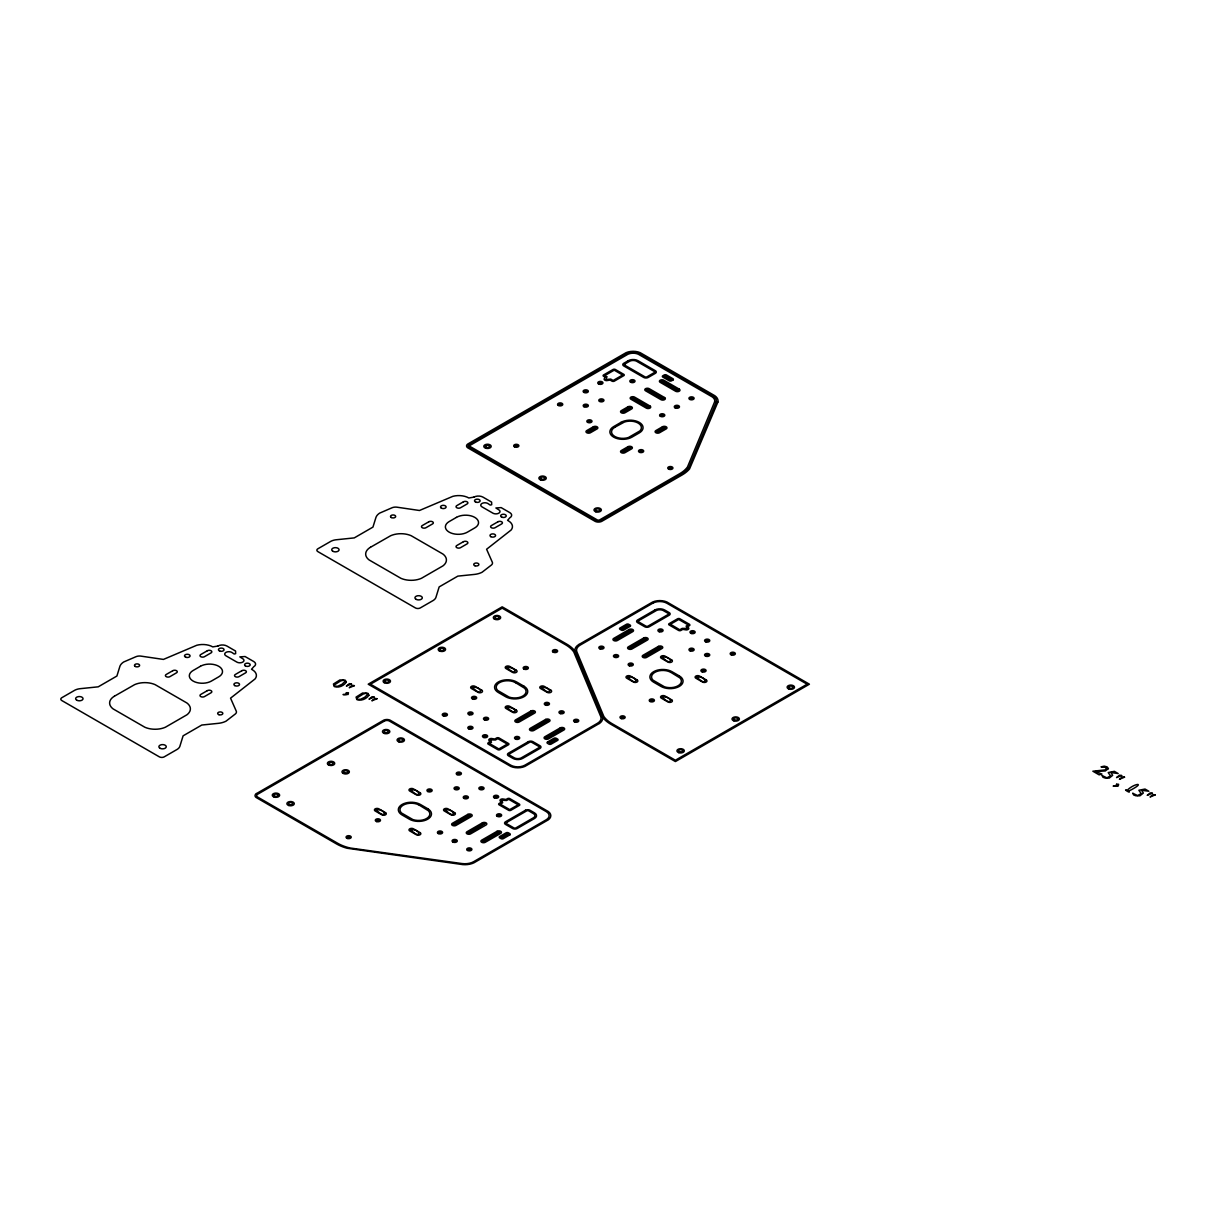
<?xml version="1.0" encoding="UTF-8"?>
<svg xmlns="http://www.w3.org/2000/svg" width="1216" height="1216" viewBox="0 0 1216 1216"><rect width="100%" height="100%" fill="white"/><g stroke="black" fill="none" stroke-linecap="round" stroke-linejoin="round"><path stroke-width="1.5" d="M217.892 646.046L212.77 646.897A14.166 8.178 0 0 0 196.794 645.255L163.43 659.422L140.63 656.078A6.08 3.511 0 0 0 135.934 656.716L123.743 661.96A15.595 9.014 0 0 0 119.852 666.474L116.903 676.035L98.222 686.827L80.91 688.606A11.172 6.445 0 0 0 74.83 690.202L61.818 697.71A3.481 2.006 0 0 0 61.818 700.553L159.326 756.838A3.481 2.006 0 0 0 164.251 756.838L177.247 749.345A11.172 6.445 0 0 0 180.014 745.818L183.099 735.832L201.78 725.04L218.333 723.338A15.595 9.014 0 0 0 226.054 721.149L235.235 714.05A6.08 3.511 0 0 0 236.345 711.33L230.554 698.166L255.086 678.923A14.166 8.178 0 0 0 252.259 669.697L251.53 669.271L253.734 666.733A6.369 3.678 0 0 0 253.734 661.534L245.07 656.534L239.841 656.883L242.744 658.722A4.134 2.386 0 0 1 242.744 662.112A4.134 2.386 0 0 1 236.892 662.112L225.918 655.774A4.134 2.386 0 0 1 225.918 652.399A4.134 2.386 0 0 1 231.77 652.399L234.202 654.01L235.646 653.661L235.57 651.046L226.906 646.046A6.369 3.678 0 0 0 217.892 646.046M473.951 497.116L468.829 497.982A14.166 8.178 0 0 0 452.838 496.341L419.474 510.492L396.69 507.148A6.08 3.511 0 0 0 391.993 507.786L379.681 513.106A15.595 9.014 0 0 0 375.911 517.56L372.947 527.106L354.266 537.898L336.969 539.691A11.172 6.445 0 0 0 330.889 541.287L317.878 548.781A3.481 2.006 0 0 0 317.878 551.623L415.386 607.924A3.481 2.006 0 0 0 420.295 607.924L433.306 600.415A11.172 6.445 0 0 0 436.073 596.904L439.158 586.918L457.839 576.126L474.392 574.423A15.595 9.014 0 0 0 482.098 572.234L491.279 565.121A6.08 3.511 0 0 0 492.404 562.415L486.598 549.252L511.146 529.994A14.166 8.178 0 0 0 508.303 520.767L507.589 520.357L509.793 517.818A6.369 3.678 0 0 0 509.793 512.605L501.129 507.604L495.9 507.969L498.788 509.808A4.134 2.386 0 0 1 498.788 513.182A4.134 2.386 0 0 1 492.936 513.182L481.962 506.844A4.134 2.386 0 0 1 481.962 503.47A4.134 2.386 0 0 1 487.814 503.47L490.246 505.081L491.69 504.731L491.614 502.117L482.95 497.116A6.369 3.678 0 0 0 473.951 497.116M1128.767 791.069C1131.792 794.443 1121.73 788.15 1127.262 790.248C1134.3 783.028 1147.357 781.782 1128.767 791.069M605.066 377.158L604.124 379.134A2.584 1.49 0 0 0 606.708 380.623L610.128 380.091L611.937 381.125A1.733 1.003 0 0 0 614.384 381.125L624.021 375.516A1.733 1.003 0 0 0 623.747 374.315L615.25 369.421A1.733 1.003 0 0 0 613.153 369.421L603.47 375.014A1.733 1.003 0 0 0 603.47 376.23L605.066 377.158M606.784 376.808L606.054 379.514L610.736 379.088L613.168 380.471L622.607 375.014L614.217 370.166L604.747 375.607L606.784 376.808M347.746 837.034L349.57 837.17L347.746 837.034M376.124 809.78C386.825 821.043 387.038 808.655 376.124 809.78M376.99 820.146L378.83 820.283L376.99 820.146M410.689 789.838C421.39 801.101 421.587 788.698 410.689 789.838M410.689 829.738C421.39 841.001 421.587 828.598 410.689 829.738M443.946 714.567L445.77 714.704L443.946 714.567M428.67 790.309L430.494 790.446L428.67 790.309M515.386 445.649L517.226 445.786L515.478 445.512M439.128 832.337L440.952 832.474L439.128 832.337M472.355 687.314C483.056 698.577 483.254 686.174 472.355 687.314M445.238 809.78C455.939 821.043 456.152 808.655 445.238 809.78M469.558 713.306L471.382 713.442L469.558 713.306M473.206 697.68L475.03 697.817L473.206 697.68M457.93 773.422L459.754 773.558L457.93 773.422M455.742 788.196L457.566 788.348L455.833 788.074M469.513 727.639L471.337 727.776L469.513 727.639M453.34 824.19L454.982 824.676L470.501 815.328L468.859 815.13L453.34 824.19M453.796 840.803L455.62 840.94L453.796 840.803M464.922 797.21L466.746 797.346L464.922 797.21M485.169 718.61L486.993 718.747L485.169 718.61M559.269 404.259L561.093 404.396L559.269 404.259M484.15 736.09L485.974 736.227L484.15 736.09M467.978 832.641L469.619 833.127L485.032 823.642L483.482 823.566L468.069 832.519M490.489 739.845L491.462 742.307L489.44 743.478L498.864 748.95L507.285 744.086L497.846 738.644L495.414 740.012L490.489 739.845M506.905 667.356C517.013 677.798 518.457 667.447 507.011 667.219M480.563 788.181L482.387 788.318L480.563 788.181M468.418 849.254L470.242 849.391L468.418 849.254M506.905 707.256C517.013 717.698 518.457 707.347 507.011 707.134M584.835 391.187L586.674 391.324L584.835 391.187M482.6 841.092L484.242 841.563L499.761 832.215L498.119 832.018L482.6 841.092M495.201 796.632L497.025 796.769L495.201 796.632M524.871 667.842L526.71 667.979L524.871 667.842M584.881 405.521L586.705 405.658L584.881 405.521M516.542 720.784L518.183 721.27L533.687 711.922L532.046 711.725L516.542 720.784M498.18 815.13L500.004 815.282L498.271 815.009M516.207 737.808L518.031 737.945L516.298 737.686M588.529 421.162L590.353 421.298L588.529 421.162M587.678 431.513L589.395 432.014L596.129 427.698L594.426 427.485L587.678 431.513M599.473 382.751L601.297 382.888L599.473 382.751M600.491 400.216L602.315 400.368L600.491 400.216M531.164 729.235L532.806 729.722L548.325 720.374L546.683 720.161L531.164 729.235M541.47 687.314C551.562 697.741 553.022 687.405 541.561 687.177M554.131 650.955L555.955 651.092L554.131 650.955M545.999 703.714L547.823 703.851L545.999 703.714M545.802 737.686L547.443 738.158L562.947 728.81L561.306 728.612L545.802 737.686M622.227 411.555L623.945 412.057L630.694 407.755L628.976 407.542L622.227 411.555M631.53 381.018L633.354 381.155L631.621 380.897M631.864 398.042L647.368 407.39L649.01 407.193L633.506 397.83L631.864 398.042M560.667 712.181L562.491 712.318L560.758 712.059M622.227 451.455L623.945 451.957L630.694 447.655L628.976 447.442L622.227 451.455M646.486 389.591L662.006 398.939L663.647 398.742L648.128 389.394L646.578 389.47M575.29 720.632L577.114 720.769L575.29 720.632M640.194 450.984L642.033 451.121L640.194 450.984M661.124 381.14L676.628 390.503L678.27 390.29L662.766 380.942L661.124 381.14M600.522 647.505L602.346 647.642L600.522 647.505M656.792 431.513L658.494 432.014L665.243 427.698L663.541 427.485L656.792 431.513M661.322 415.112L663.146 415.249L661.322 415.112M614.658 639.312L616.299 639.798L631.818 630.45L630.177 630.238L614.658 639.312M615.144 655.941L616.983 656.078L615.235 655.819M675.99 406.646L677.814 406.782L676.081 406.524M669.454 467.871L671.278 468.008L669.454 467.871M629.28 647.763L630.922 648.234L646.441 638.886L644.799 638.689L629.28 647.763M629.812 664.407L631.636 664.544L629.812 664.407M690.612 398.21L692.436 398.346L690.612 398.21M627.684 677.008C638.385 688.256 638.598 675.868 627.684 677.008M621.68 717.166L623.504 717.318L621.68 717.166M643.918 656.199L645.559 656.686L661.078 647.338L659.437 647.14L643.918 656.199M659.604 630.314L661.428 630.45L659.695 630.192M650.94 700.279L652.764 700.416L650.94 700.279M662.234 657.05C672.934 668.314 673.147 655.91 662.234 657.05M662.234 696.95C672.934 708.214 673.147 695.826 662.234 696.95M687.162 628.429L682.206 628.383L679.759 629.766L670.426 624.234L678.741 619.461L688.18 624.902L686.143 626.103L687.162 628.429M691.676 632.046L693.5 632.183L691.676 632.046M690.658 649.526L692.482 649.663L690.658 649.526M696.798 677.008C707.499 688.256 707.697 675.868 696.798 677.008M706.298 640.482L708.122 640.619L706.298 640.482M702.605 670.457L704.429 670.594L702.605 670.457M706.253 654.816L708.092 654.968L706.253 654.816M731.865 653.554L733.689 653.691L731.865 653.554M501.691 800.28L502.664 802.758L500.278 804.156L509.717 809.613L518.122 804.764L508.683 799.292L506.616 800.478L501.691 800.28M714.628 401.827L687.511 466.914A35.522 20.505 0 0 1 679.698 473.693L599.549 519.946A1.839 1.064 0 0 1 597.314 519.946L470.212 446.561A1.839 1.064 0 0 1 470.212 445.284L628.049 354.19A8.36 4.818 0 0 1 638.233 354.19L712.211 396.887A10.792 6.232 0 0 1 714.628 401.827M717.881 402.116L689.548 468.935A38.942 22.481 0 0 1 682.054 475.015L601.555 521.466A5.122 2.964 0 0 1 595.323 521.466L467.598 447.731A5.122 2.964 0 0 1 467.598 444.129L626.058 352.686A11.643 6.718 0 0 1 640.224 352.686L714.734 395.656A14.075 8.132 0 0 1 717.881 402.116M716.057 402.572L689.077 467.218A37.286 21.523 0 0 1 680.884 474.346L600.902 520.539A3.481 2.006 0 0 1 595.977 520.539L469.209 447.336A3.481 2.006 0 0 1 469.209 444.509L626.073 353.932A10.002 5.776 0 0 1 640.209 353.932L712.758 395.823A12.434 7.174 0 0 1 716.057 402.572M1102.182 775.61L1102.958 777.267L1105.253 778.088L1109.281 778.088L1112.655 775.337L1110.892 772.54L1118.173 773.543L1114.358 771.339L1108.186 772.555L1110.527 775.869L1106.955 777.845L1102.182 775.61M1132.856 793.318L1133.646 794.975L1135.926 795.796L1139.97 795.796L1143.329 793.045L1141.581 790.248L1148.846 791.251L1145.031 789.047L1138.86 790.263L1141.201 793.577L1137.629 795.553L1132.856 793.318M345.298 681.082L342.091 684.228L337.926 686.204L334.704 686.265L334.537 684.821L340.541 680.96L343.353 680.215L345.298 681.082M367.946 694.154L364.724 697.285L360.559 699.276L357.337 699.337L357.17 697.878L363.174 694.032L366.001 693.287L367.946 694.154M1108.399 768.603L1105.314 770.959L1095.722 771.506L1101.939 774.09L1099.142 774.85L1092.865 771.218L1105.238 769.88L1106.286 768.558L1105.45 767.326L1101.027 766.855L1104.265 766.156L1107.062 766.87L1108.399 768.603M351.47 684L346.393 686.082L349.402 683.635L351.47 684M374.118 697.072L369.026 699.154L372.05 696.707L374.118 697.072M1121.638 775.534L1116.546 777.617L1119.571 775.17L1121.638 775.534M1152.312 793.242L1147.22 795.325L1150.245 792.878L1152.312 793.242M354.373 685.657L349.266 687.739L352.275 685.292L354.373 685.657M377.006 698.729L371.898 700.811L374.923 698.364L377.006 698.729M1124.526 777.191L1119.419 779.274L1122.444 776.826L1124.526 777.191M1155.2 794.899L1150.093 796.982L1153.118 794.534L1155.2 794.899M346.499 692.694L346.089 693.181C351.5 695.567 335.251 694.306 348.126 694.458L348.445 692.74L346.499 692.694M1116.653 784.229L1116.258 784.715C1121.654 787.102 1105.405 785.84 1118.279 785.992L1118.598 784.274L1116.653 784.229M346.256 682.191C343.672 685.946 338.595 688.15 334.172 686.538L333.442 684.03L339.918 679.942L345.314 680.2L346.256 682.191M368.904 695.263C366.305 699.018 361.228 701.222 356.82 699.61L356.075 697.102L362.566 693.014L367.946 693.272L368.904 695.263M614.901 427.211L613.046 428.61A11.278 6.506 0 0 0 614.84 436.468A11.278 6.506 0 0 0 628.444 437.502L639.89 430.905A11.278 6.506 0 0 0 638.096 423.046A11.278 6.506 0 0 0 624.477 422.013L614.901 427.211M500.946 837.14L502.178 837.976L508.577 834.267L507.285 833.507L500.946 837.14M114.41 696.206L113.103 697.057A16.826 9.713 0 0 0 113.103 708.898L144.871 727.244A16.826 9.713 0 0 0 165.361 727.244L186.899 714.81A16.826 9.713 0 0 0 186.899 702.97L155.116 684.638A16.826 9.713 0 0 0 134.626 684.638L114.41 696.206M624.948 363.949L624.781 364.055A1.596 0.927 0 0 0 624.781 365.18L644.982 376.854A1.596 0.927 0 0 0 646.927 376.854L654.33 372.582A1.596 0.927 0 0 0 654.33 371.458L636.333 361.091A5.229 3.025 0 0 0 629.949 361.091L624.948 363.949M370.47 547.276L369.147 548.142A16.826 9.713 0 0 0 369.147 559.968L400.93 578.314A16.826 9.713 0 0 0 421.42 578.314L442.943 565.881A16.826 9.713 0 0 0 442.943 554.055L411.175 535.709A16.826 9.713 0 0 0 390.686 535.709L370.47 547.276M256.47 793.577L256.074 793.85A5.122 2.964 0 0 0 256.074 797.453L336.513 843.934A38.942 22.481 0 0 0 347.046 848.251L462.779 864.606A14.075 8.132 0 0 0 473.966 862.798L548.401 819.782A11.643 6.718 0 0 0 548.401 811.589L390.017 720.115A5.122 2.964 0 0 0 383.785 720.115L256.47 793.577M638.78 620.646L638.613 620.753A1.596 0.927 0 0 0 638.613 621.878L646 626.149A1.596 0.927 0 0 0 647.946 626.149L668.162 614.475A1.596 0.927 0 0 0 668.162 613.366L662.978 610.402A5.229 3.025 0 0 0 656.61 610.402L638.78 620.646M509.626 753.814L509.458 753.92A1.596 0.927 0 0 0 509.458 755.045L514.626 758.009A5.229 3.025 0 0 0 521.01 758.009L539.007 747.642A1.596 0.927 0 0 0 539.007 746.518L531.605 742.262A1.596 0.927 0 0 0 529.659 742.262L509.626 753.814M506.707 822.411L506.54 822.533A1.596 0.927 0 0 0 506.54 823.658L513.927 827.914A1.596 0.927 0 0 0 515.873 827.914L533.824 817.532A5.229 3.025 0 0 0 533.824 813.854L528.686 810.859A1.596 0.927 0 0 0 526.741 810.859L506.707 822.411M578.983 644.465L578.208 644.951A14.075 8.132 0 0 0 575.046 651.411L602.3 716.817A39.049 22.542 0 0 0 610.873 724.31L675.412 761.566L809.43 684.198L666.885 601.981A11.643 6.718 0 0 0 652.703 601.981L578.983 644.465M599.412 723.444L524.902 766.43A11.643 6.718 0 0 1 510.735 766.43L368.19 684.198L502.193 606.83L566.732 644.1A39.049 22.542 0 0 1 575.305 651.594L602.558 716.984A14.075 8.132 0 0 1 599.412 723.444M671.734 379.392L670.411 380.137L664.012 376.443L665.334 375.668L671.734 379.362M673.026 379.985L671.642 380.79A1.733 1.003 0 0 1 669.21 380.79L662.72 377.036A1.733 1.003 0 0 1 662.72 375.82L664.27 374.923A1.733 1.003 0 0 1 666.368 374.923L673.026 378.769A1.733 1.003 0 0 1 673.026 379.985M628.915 625.738L622.516 629.432L621.194 628.687L627.608 624.978L628.93 625.723M630.207 626.331L623.732 630.086A1.733 1.003 0 0 1 621.285 630.086L619.902 629.28A1.733 1.003 0 0 1 619.902 628.064L626.559 624.234A1.733 1.003 0 0 1 628.657 624.234L630.207 625.115A1.733 1.003 0 0 1 630.207 626.331M548.112 741.654L547.398 742.064A1.733 1.003 0 0 0 547.398 743.28L548.948 744.177A1.733 1.003 0 0 0 551.046 744.177L557.703 740.331A1.733 1.003 0 0 0 557.703 739.13L556.32 738.31A1.733 1.003 0 0 0 553.888 738.31L548.112 741.654M549.267 742.322L550.012 743.432L556.411 739.738L555.089 738.978L549.267 742.322M689.472 625.526L687.876 626.453L688.818 628.429A2.584 1.49 0 0 1 686.234 629.918L682.799 629.386L680.99 630.42A1.733 1.003 0 0 1 678.558 630.42L668.906 624.811A1.733 1.003 0 0 1 669.18 623.61L677.677 618.716A1.733 1.003 0 0 1 679.774 618.716L689.472 624.31A1.733 1.003 0 0 1 689.472 625.526M489.744 741.958L488.148 742.885A1.733 1.003 0 0 0 488.148 744.101L497.83 749.694A1.733 1.003 0 0 0 499.928 749.694L508.425 744.8A1.733 1.003 0 0 0 508.698 743.599L499.062 737.975A1.733 1.003 0 0 0 496.614 737.975L494.806 739.024L491.386 738.477A2.584 1.49 0 0 0 488.802 739.982L489.744 741.958M519.414 805.357L510.948 810.266A1.733 1.003 0 0 1 508.866 810.418L499.138 804.855A1.733 1.003 0 0 1 499.138 803.442L500.946 802.408L500.004 800.432A2.584 1.49 0 0 1 502.588 798.927L506.023 799.474L507.619 798.562A1.733 1.003 0 0 1 509.732 798.562L519.414 804.156A1.733 1.003 0 0 1 519.414 805.357M628.277 360.681L623.747 363.295A3.238 1.87 0 0 0 623.747 365.955L643.674 377.446A3.238 1.87 0 0 0 648.25 377.446L655.348 373.342A3.238 1.87 0 0 0 655.348 370.698L638.005 360.681A6.87 3.967 0 0 0 628.277 360.681M428.838 521.77L422.256 525.57A2.63 1.52 0 0 0 422.256 527.714A2.63 1.52 0 0 0 425.965 527.714L432.562 523.914A2.63 1.52 0 0 0 432.562 521.77A2.63 1.52 0 0 0 428.838 521.77M463.402 501.813L456.806 505.613A2.63 1.52 0 0 0 456.806 507.756A2.63 1.52 0 0 0 460.53 507.756L467.111 503.956A2.63 1.52 0 0 0 467.111 501.813A2.63 1.52 0 0 0 463.402 501.813M593.347 426.77L586.75 430.586A2.63 1.52 0 0 0 586.75 432.729A2.63 1.52 0 0 0 590.474 432.729L597.056 428.929A2.63 1.52 0 0 0 597.056 426.77A2.63 1.52 0 0 0 593.347 426.77M627.897 406.828L621.315 410.628A2.63 1.52 0 0 0 621.315 412.771A2.63 1.52 0 0 0 625.024 412.771L631.606 408.971A2.63 1.52 0 0 0 631.606 406.828A2.63 1.52 0 0 0 627.897 406.828M172.794 670.685L166.197 674.485A2.63 1.52 0 0 0 166.197 676.643A2.63 1.52 0 0 0 169.921 676.643L176.502 672.828A2.63 1.52 0 0 0 176.502 670.685A2.63 1.52 0 0 0 172.794 670.685M207.343 650.742L200.762 654.542A2.63 1.52 0 0 0 200.762 656.686A2.63 1.52 0 0 0 204.47 656.686L211.052 652.886A2.63 1.52 0 0 0 211.052 650.742A2.63 1.52 0 0 0 207.343 650.742M456.471 517.362L449.16 521.588A12.935 7.463 0 0 0 449.16 532.137A12.935 7.463 0 0 0 467.446 532.137L474.757 527.911A12.935 7.463 0 0 0 474.757 517.362A12.935 7.463 0 0 0 456.471 517.362M620.981 422.362L613.67 426.588A12.935 7.463 0 0 0 613.67 437.152A12.935 7.463 0 0 0 631.955 437.152L639.266 432.926A12.935 7.463 0 0 0 639.266 422.362A12.935 7.463 0 0 0 620.981 422.362M200.427 666.277L193.116 670.502A12.935 7.463 0 0 0 193.116 681.066A12.935 7.463 0 0 0 211.402 681.066L218.713 676.841A12.935 7.463 0 0 0 218.713 666.277A12.935 7.463 0 0 0 200.427 666.277M463.402 541.713L456.806 545.513A2.63 1.52 0 0 0 456.806 547.671A2.63 1.52 0 0 0 460.53 547.671L467.111 543.856A2.63 1.52 0 0 0 467.111 541.713A2.63 1.52 0 0 0 463.402 541.713M497.952 521.77L491.37 525.57A2.63 1.52 0 0 0 491.37 527.714A2.63 1.52 0 0 0 495.079 527.714L501.661 523.914A2.63 1.52 0 0 0 501.661 521.77A2.63 1.52 0 0 0 497.952 521.77M627.897 446.728L621.315 450.528A2.63 1.52 0 0 0 621.315 452.671A2.63 1.52 0 0 0 625.024 452.671L631.606 448.871A2.63 1.52 0 0 0 631.606 446.728A2.63 1.52 0 0 0 627.897 446.728M662.446 426.77L655.865 430.586A2.63 1.52 0 0 0 655.865 432.729A2.63 1.52 0 0 0 659.589 432.729L666.17 428.929A2.63 1.52 0 0 0 666.17 426.77A2.63 1.52 0 0 0 662.446 426.77M207.343 690.642L200.762 694.442A2.63 1.52 0 0 0 200.762 696.586A2.63 1.52 0 0 0 204.47 696.586L211.052 692.786A2.63 1.52 0 0 0 211.052 690.642A2.63 1.52 0 0 0 207.343 690.642M241.893 670.685L235.311 674.485A2.63 1.52 0 0 0 235.311 676.643A2.63 1.52 0 0 0 239.035 676.643L245.617 672.828A2.63 1.52 0 0 0 245.617 670.685A2.63 1.52 0 0 0 241.893 670.685M502.193 608.167L370.5 684.198L510.75 765.168A10.002 5.776 0 0 0 524.886 765.168L597.436 723.292A12.434 7.174 0 0 0 600.734 716.528L573.754 651.898A37.286 21.523 0 0 0 565.562 644.754L502.193 608.167M384.438 721.042L257.67 794.23A3.481 2.006 0 0 0 257.67 797.073L337.653 843.25A37.286 21.523 0 0 0 350.026 847.978L461.989 863.558A12.434 7.174 0 0 0 473.678 861.658L546.227 819.766A10.002 5.776 0 0 0 546.227 811.604L389.363 721.042A3.481 2.006 0 0 0 384.438 721.042M652.718 603.227L580.169 645.118A12.434 7.174 0 0 0 576.886 651.867L603.866 716.513A37.286 21.523 0 0 0 612.058 723.657L675.412 760.228L807.105 684.198L666.854 603.227A10.002 5.776 0 0 0 652.718 603.227M654.922 609.976L637.579 619.993A3.238 1.87 0 0 0 637.579 622.653L644.678 626.742A3.238 1.87 0 0 0 649.268 626.742L669.18 615.25A3.238 1.87 0 0 0 669.18 612.59L664.65 609.976A6.87 3.967 0 0 0 654.922 609.976M629.082 629.523L613.73 638.4A2.584 1.49 0 0 0 613.73 640.513A2.584 1.49 0 0 0 617.378 640.513L632.746 631.636A2.584 1.49 0 0 0 632.746 629.523A2.584 1.49 0 0 0 629.082 629.523M643.72 637.974L628.353 646.836A2.584 1.49 0 0 0 628.353 648.949A2.584 1.49 0 0 0 632.016 648.949L647.368 640.087A2.584 1.49 0 0 0 647.368 637.974A2.584 1.49 0 0 0 643.72 637.974M530.966 711.01L515.614 719.872A2.584 1.49 0 0 0 515.614 721.985A2.584 1.49 0 0 0 519.262 721.985L534.63 713.123A2.584 1.49 0 0 0 534.63 711.01A2.584 1.49 0 0 0 530.966 711.01M658.342 646.426L642.99 655.287A2.584 1.49 0 0 0 642.99 657.4A2.584 1.49 0 0 0 646.638 657.4L662.006 648.523A2.584 1.49 0 0 0 662.006 646.426A2.584 1.49 0 0 0 658.342 646.426M545.604 719.446L530.237 728.323A2.584 1.49 0 0 0 530.237 730.436A2.584 1.49 0 0 0 533.9 730.436L549.252 721.559A2.584 1.49 0 0 0 549.252 719.446A2.584 1.49 0 0 0 545.604 719.446M528.352 741.669L508.425 753.16A3.238 1.87 0 0 0 508.425 755.805L512.954 758.419A6.87 3.967 0 0 0 522.682 758.419L540.026 748.402A3.238 1.87 0 0 0 540.026 745.758L532.927 741.669A3.238 1.87 0 0 0 528.352 741.669M560.226 727.898L544.859 736.759A2.584 1.49 0 0 0 544.859 738.872A2.584 1.49 0 0 0 548.522 738.872L563.89 730.01A2.584 1.49 0 0 0 563.89 727.898A2.584 1.49 0 0 0 560.226 727.898M467.765 814.416L452.413 823.278A2.584 1.49 0 0 0 452.413 825.39A2.584 1.49 0 0 0 456.076 825.39L471.428 816.529A2.584 1.49 0 0 0 471.428 814.416A2.584 1.49 0 0 0 467.765 814.416M482.402 822.852L467.035 831.729A2.584 1.49 0 0 0 467.035 833.842A2.584 1.49 0 0 0 470.698 833.842L486.05 824.965A2.584 1.49 0 0 0 486.05 822.852A2.584 1.49 0 0 0 482.402 822.852M525.418 810.266L505.506 821.773A3.238 1.87 0 0 0 505.506 824.418L512.605 828.506A3.238 1.87 0 0 0 517.195 828.506L534.538 818.49A6.87 3.967 0 0 0 534.538 812.881L530.009 810.266A3.238 1.87 0 0 0 525.418 810.266M497.025 831.303L481.673 840.165A2.584 1.49 0 0 0 481.673 842.278A2.584 1.49 0 0 0 485.321 842.278L500.688 833.416A2.584 1.49 0 0 0 500.688 831.303A2.584 1.49 0 0 0 497.025 831.303M509.869 834.875L503.211 838.721A1.733 1.003 0 0 1 501.114 838.721L499.715 837.915A1.733 1.003 0 0 1 499.715 836.517L506.221 832.762A1.733 1.003 0 0 1 508.318 832.762L509.869 833.659A1.733 1.003 0 0 1 509.869 834.875M670.867 672.372L668.45 671.308A11.278 6.506 0 0 0 654.846 672.342A11.278 6.506 0 0 0 653.053 680.2L664.483 686.797A11.278 6.506 0 0 0 678.102 685.763A11.278 6.506 0 0 0 679.896 677.905L670.867 672.372M515.538 682.678L513.122 681.598A11.278 6.506 0 0 0 499.518 682.632A11.278 6.506 0 0 0 497.724 690.49L509.154 697.102A11.278 6.506 0 0 0 522.774 696.069A11.278 6.506 0 0 0 524.567 688.21L515.538 682.678M419.307 805.159L416.875 804.08A11.278 6.506 0 0 0 403.271 805.114A11.278 6.506 0 0 0 401.478 812.972L412.923 819.584A11.278 6.506 0 0 0 426.527 818.55A11.278 6.506 0 0 0 428.321 810.692L419.307 805.159M679.212 389.105L663.845 380.228A2.584 1.49 0 0 0 660.182 380.228A2.584 1.49 0 0 0 660.182 382.341L675.549 391.218A2.584 1.49 0 0 0 679.212 391.218A2.584 1.49 0 0 0 679.212 389.105M664.574 397.541L649.222 388.679A2.584 1.49 0 0 0 645.559 388.679A2.584 1.49 0 0 0 645.559 390.792L660.926 399.654A2.584 1.49 0 0 0 664.574 399.654A2.584 1.49 0 0 0 664.574 397.541M649.952 405.992L634.585 397.115A2.584 1.49 0 0 0 630.937 397.115A2.584 1.49 0 0 0 630.937 399.228L646.289 408.105A2.584 1.49 0 0 0 649.952 408.105A2.584 1.49 0 0 0 649.952 405.992M671.627 659.923L665.03 656.123A2.63 1.52 0 0 0 661.322 656.123A2.63 1.52 0 0 0 661.322 658.266L667.903 662.066A2.63 1.52 0 0 0 671.627 662.066A2.63 1.52 0 0 0 671.627 659.923M706.177 679.881L699.595 676.081A2.63 1.52 0 0 0 695.871 676.081A2.63 1.52 0 0 0 695.871 678.224L702.453 682.024A2.63 1.52 0 0 0 706.177 682.024A2.63 1.52 0 0 0 706.177 679.881M679.273 675.883L671.962 671.658A12.935 7.463 0 0 0 653.676 671.658A12.935 7.463 0 0 0 653.676 682.222L660.987 686.447A12.935 7.463 0 0 0 679.273 686.447A12.935 7.463 0 0 0 679.273 675.883M637.062 679.881L630.481 676.081A2.63 1.52 0 0 0 626.772 676.081A2.63 1.52 0 0 0 626.772 678.224L633.354 682.024A2.63 1.52 0 0 0 637.062 682.024A2.63 1.52 0 0 0 637.062 679.881M671.627 699.823L665.03 696.023A2.63 1.52 0 0 0 661.322 696.023A2.63 1.52 0 0 0 661.322 698.166L667.903 701.966A2.63 1.52 0 0 0 671.627 701.966A2.63 1.52 0 0 0 671.627 699.823M516.283 670.229L509.702 666.429A2.63 1.52 0 0 0 505.993 666.429A2.63 1.52 0 0 0 505.993 668.572L512.574 672.387A2.63 1.52 0 0 0 516.283 672.387A2.63 1.52 0 0 0 516.283 670.229M550.848 690.186L544.266 686.386A2.63 1.52 0 0 0 540.542 686.386A2.63 1.52 0 0 0 540.542 688.53L547.124 692.33A2.63 1.52 0 0 0 550.848 692.33A2.63 1.52 0 0 0 550.848 690.186M523.944 686.189L516.633 681.963A12.935 7.463 0 0 0 498.347 681.963A12.935 7.463 0 0 0 498.347 692.512L505.658 696.738A12.935 7.463 0 0 0 523.944 696.738A12.935 7.463 0 0 0 523.944 686.189M481.734 690.186L475.152 686.386A2.63 1.52 0 0 0 471.428 686.386A2.63 1.52 0 0 0 471.428 688.53L478.025 692.33A2.63 1.52 0 0 0 481.734 692.33A2.63 1.52 0 0 0 481.734 690.186M516.283 710.144L509.702 706.329A2.63 1.52 0 0 0 505.993 706.329A2.63 1.52 0 0 0 505.993 708.487L512.574 712.287A2.63 1.52 0 0 0 516.283 712.287A2.63 1.52 0 0 0 516.283 710.144M420.067 792.71L413.486 788.91A2.63 1.52 0 0 0 409.762 788.91A2.63 1.52 0 0 0 409.762 791.054L416.343 794.854A2.63 1.52 0 0 0 420.067 794.854A2.63 1.52 0 0 0 420.067 792.71M454.617 812.653L448.035 808.853A2.63 1.52 0 0 0 444.326 808.853A2.63 1.52 0 0 0 444.326 811.011L450.908 814.811A2.63 1.52 0 0 0 454.617 814.811A2.63 1.52 0 0 0 454.617 812.653M427.698 808.67L420.386 804.445A12.935 7.463 0 0 0 402.101 804.445A12.935 7.463 0 0 0 402.101 814.994L409.412 819.219A12.935 7.463 0 0 0 427.698 819.219A12.935 7.463 0 0 0 427.698 808.67M385.502 812.653L378.921 808.853A2.63 1.52 0 0 0 375.212 808.853A2.63 1.52 0 0 0 375.212 811.011L381.794 814.811A2.63 1.52 0 0 0 385.502 814.811A2.63 1.52 0 0 0 385.502 812.653M420.067 832.61L413.486 828.81A2.63 1.52 0 0 0 409.762 828.81A2.63 1.52 0 0 0 409.762 830.954L416.343 834.754A2.63 1.52 0 0 0 420.067 834.754A2.63 1.52 0 0 0 420.067 832.61M416.009 599.306A3.694 2.128 0 0 0 422.195 598.348A3.694 2.128 0 0 0 417.666 595.749A3.694 2.128 0 0 0 416.009 599.306M441.332 508.106A2.812 1.626 0 0 0 446.029 507.376A2.812 1.626 0 0 0 442.594 505.385A2.812 1.626 0 0 0 441.332 508.106M475.015 565.79A2.584 1.49 0 0 0 478.891 564.498A2.584 1.49 0 0 0 475.015 563.206A2.584 1.49 0 0 0 475.015 565.79M332.789 551.258A3.694 2.128 0 0 0 338.96 550.301A3.694 2.128 0 0 0 334.446 547.702A3.694 2.128 0 0 0 332.789 551.258M391.263 517.499A2.584 1.49 0 0 0 395.595 516.83A2.584 1.49 0 0 0 392.418 515.006A2.584 1.49 0 0 0 391.263 517.499M490.793 536.651A2.812 1.626 0 0 0 495.49 535.937A2.812 1.626 0 0 0 492.054 533.946A2.812 1.626 0 0 0 490.793 536.651M475.912 502.193A2.812 1.626 0 0 0 480.122 500.779A2.812 1.626 0 0 0 475.912 499.381A2.812 1.626 0 0 0 475.912 502.193M502.041 517.271A2.812 1.626 0 0 0 506.251 515.873A2.812 1.626 0 0 0 502.041 514.459A2.812 1.626 0 0 0 502.041 517.271M328.442 764.91A3.694 2.128 0 0 0 334.613 763.952A3.694 2.128 0 0 0 330.098 761.353A3.694 2.128 0 0 0 328.442 764.91M427.728 791.51A2.584 1.49 0 0 0 432.06 790.841A2.584 1.49 0 0 0 428.898 789.002A2.584 1.49 0 0 0 427.728 791.51M456.988 774.607A2.584 1.49 0 0 0 461.32 773.938A2.584 1.49 0 0 0 458.158 772.114A2.584 1.49 0 0 0 456.988 774.607M347.35 838.462A2.584 1.49 0 0 0 351.226 837.17A2.584 1.49 0 0 0 347.35 835.878A2.584 1.49 0 0 0 347.35 838.462M376.595 821.575A2.584 1.49 0 0 0 380.486 820.283A2.584 1.49 0 0 0 376.595 818.991A2.584 1.49 0 0 0 376.595 821.575M274.117 797.058A3.694 2.128 0 0 0 279.65 795.218A3.694 2.128 0 0 0 274.117 793.364A3.694 2.128 0 0 0 274.117 797.058M384.302 733.446A3.694 2.128 0 0 0 389.834 731.606A3.694 2.128 0 0 0 384.302 729.752A3.694 2.128 0 0 0 384.302 733.446M454.799 789.397A2.584 1.49 0 0 0 459.131 788.728A2.584 1.49 0 0 0 455.97 786.904A2.584 1.49 0 0 0 454.799 789.397M438.201 833.538A2.584 1.49 0 0 0 442.518 832.869A2.584 1.49 0 0 0 439.356 831.03A2.584 1.49 0 0 0 438.201 833.538M494.258 797.818A2.584 1.49 0 0 0 498.59 797.149A2.584 1.49 0 0 0 495.429 795.325A2.584 1.49 0 0 0 494.258 797.818M467.491 850.44A2.584 1.49 0 0 0 471.823 849.771A2.584 1.49 0 0 0 468.646 847.947A2.584 1.49 0 0 0 467.491 850.44M479.636 789.382A2.584 1.49 0 0 0 483.968 788.713A2.584 1.49 0 0 0 480.791 786.874A2.584 1.49 0 0 0 479.636 789.382M452.854 842.004A2.584 1.49 0 0 0 457.186 841.335A2.584 1.49 0 0 0 454.024 839.496A2.584 1.49 0 0 0 452.854 842.004M463.995 798.41A2.584 1.49 0 0 0 468.312 797.742A2.584 1.49 0 0 0 465.15 795.918A2.584 1.49 0 0 0 463.995 798.41M497.253 816.331A2.584 1.49 0 0 0 501.57 815.662A2.584 1.49 0 0 0 498.408 813.838A2.584 1.49 0 0 0 497.253 816.331M384.712 732.427A2.037 1.17 0 0 0 388.117 731.91A2.037 1.17 0 0 0 385.624 730.466A2.037 1.17 0 0 0 384.712 732.427M330.038 764.423A2.037 1.17 0 0 0 333.093 763.405A2.037 1.17 0 0 0 330.038 762.386A2.037 1.17 0 0 0 330.038 764.423M288.739 805.509A3.694 2.128 0 0 0 294.287 803.654A3.694 2.128 0 0 0 288.739 801.815A3.694 2.128 0 0 0 288.739 805.509M343.064 773.361A3.694 2.128 0 0 0 349.25 772.403A3.694 2.128 0 0 0 344.721 769.789A3.694 2.128 0 0 0 343.064 773.361M398.924 741.897A3.694 2.128 0 0 0 404.472 740.042A3.694 2.128 0 0 0 398.924 738.203A3.694 2.128 0 0 0 398.924 741.897M274.527 796.039A2.037 1.17 0 0 0 277.932 795.522A2.037 1.17 0 0 0 275.439 794.078A2.037 1.17 0 0 0 274.527 796.039M289.575 804.673A2.037 1.17 0 0 0 292.63 803.654A2.037 1.17 0 0 0 289.575 802.636A2.037 1.17 0 0 0 289.575 804.673M344.66 772.874A2.037 1.17 0 0 0 347.715 771.856A2.037 1.17 0 0 0 344.66 770.838A2.037 1.17 0 0 0 344.66 772.874M399.334 740.878A2.037 1.17 0 0 0 402.739 740.346A2.037 1.17 0 0 0 400.246 738.902A2.037 1.17 0 0 0 399.334 740.878M679.607 751.838A2.037 1.17 0 0 0 682.662 750.819A2.037 1.17 0 0 0 679.607 749.801A2.037 1.17 0 0 0 679.607 751.838M734.707 720.039A2.037 1.17 0 0 0 737.747 719.021A2.037 1.17 0 0 0 734.707 718.002A2.037 1.17 0 0 0 734.707 720.039M789.792 688.226A2.037 1.17 0 0 0 792.847 687.207A2.037 1.17 0 0 0 789.792 686.189A2.037 1.17 0 0 0 789.792 688.226M621.285 718.61A2.584 1.49 0 0 0 625.161 717.318A2.584 1.49 0 0 0 621.285 716.026A2.584 1.49 0 0 0 621.285 718.61M705.858 656.26A2.584 1.49 0 0 0 709.749 654.968A2.584 1.49 0 0 0 705.858 653.676A2.584 1.49 0 0 0 705.858 656.26M788.971 689.062A3.694 2.128 0 0 0 794.504 687.207A3.694 2.128 0 0 0 788.971 685.368A3.694 2.128 0 0 0 788.971 689.062M678.786 752.674A3.694 2.128 0 0 0 684.319 750.819A3.694 2.128 0 0 0 678.786 748.98A3.694 2.128 0 0 0 678.786 752.674M733.871 720.86A3.694 2.128 0 0 0 739.404 719.021A3.694 2.128 0 0 0 733.871 717.166A3.694 2.128 0 0 0 733.871 720.86M659.209 631.742A2.584 1.49 0 0 0 663.085 630.45A2.584 1.49 0 0 0 659.209 629.158A2.584 1.49 0 0 0 659.209 631.742M690.262 650.955A2.584 1.49 0 0 0 694.138 649.663A2.584 1.49 0 0 0 690.262 648.371A2.584 1.49 0 0 0 690.262 650.955M614.749 657.37A2.584 1.49 0 0 0 618.64 656.078A2.584 1.49 0 0 0 614.749 654.786A2.584 1.49 0 0 0 614.749 657.37M705.903 641.926A2.584 1.49 0 0 0 709.779 640.619A2.584 1.49 0 0 0 705.903 639.327A2.584 1.49 0 0 0 705.903 641.926M600.126 648.934A2.584 1.49 0 0 0 604.002 647.642A2.584 1.49 0 0 0 600.126 646.35A2.584 1.49 0 0 0 600.126 648.934M691.281 633.475A2.584 1.49 0 0 0 695.157 632.183A2.584 1.49 0 0 0 691.281 630.891A2.584 1.49 0 0 0 691.281 633.475M629.417 665.836A2.584 1.49 0 0 0 633.293 664.544A2.584 1.49 0 0 0 629.417 663.252A2.584 1.49 0 0 0 629.417 665.836M650.013 701.48A2.584 1.49 0 0 0 654.33 700.811A2.584 1.49 0 0 0 651.168 698.972A2.584 1.49 0 0 0 650.013 701.48M731.47 654.983A2.584 1.49 0 0 0 735.346 653.691A2.584 1.49 0 0 0 731.47 652.399A2.584 1.49 0 0 0 731.47 654.983M702.21 671.886A2.584 1.49 0 0 0 706.086 670.594A2.584 1.49 0 0 0 702.21 669.302A2.584 1.49 0 0 0 702.21 671.886M443.551 715.996A2.584 1.49 0 0 0 447.427 714.704A2.584 1.49 0 0 0 443.551 713.412A2.584 1.49 0 0 0 443.551 715.996M484.774 720.039A2.584 1.49 0 0 0 488.65 718.747A2.584 1.49 0 0 0 484.774 717.455A2.584 1.49 0 0 0 484.774 720.039M439.28 650.894A3.694 2.128 0 0 0 445.451 649.937A3.694 2.128 0 0 0 440.937 647.322A3.694 2.128 0 0 0 439.28 650.894M440.45 650.21A2.037 1.17 0 0 0 443.855 649.694A2.037 1.17 0 0 0 441.362 648.25A2.037 1.17 0 0 0 440.45 650.21M515.812 739.237A2.584 1.49 0 0 0 519.688 737.945A2.584 1.49 0 0 0 515.812 736.653A2.584 1.49 0 0 0 515.812 739.237M483.755 737.519A2.584 1.49 0 0 0 487.631 736.227A2.584 1.49 0 0 0 483.755 734.935A2.584 1.49 0 0 0 483.755 737.519M469.118 729.068A2.584 1.49 0 0 0 472.994 727.776A2.584 1.49 0 0 0 469.118 726.484A2.584 1.49 0 0 0 469.118 729.068M523.944 669.043A2.584 1.49 0 0 0 528.276 668.374A2.584 1.49 0 0 0 525.099 666.535A2.584 1.49 0 0 0 523.944 669.043M574.894 722.061A2.584 1.49 0 0 0 578.77 720.769A2.584 1.49 0 0 0 574.894 719.477A2.584 1.49 0 0 0 574.894 722.061M385.776 682.206A2.037 1.17 0 0 0 388.831 681.188A2.037 1.17 0 0 0 385.776 680.17A2.037 1.17 0 0 0 385.776 682.206M384.195 682.693A3.694 2.128 0 0 0 390.366 681.75A3.694 2.128 0 0 0 385.837 679.136A3.694 2.128 0 0 0 384.195 682.693M553.204 652.156A2.584 1.49 0 0 0 557.536 651.472A2.584 1.49 0 0 0 554.359 649.648A2.584 1.49 0 0 0 553.204 652.156M495.55 618.412A2.037 1.17 0 0 0 498.955 617.88A2.037 1.17 0 0 0 496.462 616.451A2.037 1.17 0 0 0 495.55 618.412M469.163 714.734A2.584 1.49 0 0 0 473.039 713.442A2.584 1.49 0 0 0 469.163 712.15A2.584 1.49 0 0 0 469.163 714.734M560.272 713.61A2.584 1.49 0 0 0 564.148 712.318A2.584 1.49 0 0 0 560.272 711.026A2.584 1.49 0 0 0 560.272 713.61M545.604 705.143A2.584 1.49 0 0 0 549.48 703.851A2.584 1.49 0 0 0 545.604 702.559A2.584 1.49 0 0 0 545.604 705.143M472.811 699.109A2.584 1.49 0 0 0 476.687 697.817A2.584 1.49 0 0 0 472.811 696.525A2.584 1.49 0 0 0 472.811 699.109M494.38 619.081A3.694 2.128 0 0 0 500.551 618.123A3.694 2.128 0 0 0 496.022 615.524A3.694 2.128 0 0 0 494.38 619.081M218.956 714.704A2.584 1.49 0 0 0 222.832 713.412A2.584 1.49 0 0 0 218.956 712.12A2.584 1.49 0 0 0 218.956 714.704M76.73 700.188A3.694 2.128 0 0 0 82.916 699.23A3.694 2.128 0 0 0 78.386 696.616A3.694 2.128 0 0 0 76.73 700.188M135.204 666.429A2.584 1.49 0 0 0 139.536 665.76A2.584 1.49 0 0 0 136.374 663.936A2.584 1.49 0 0 0 135.204 666.429M185.866 657.278A2.812 1.626 0 0 0 190.076 655.88A2.812 1.626 0 0 0 185.866 654.482A2.812 1.626 0 0 0 185.866 657.278M234.734 685.581A2.812 1.626 0 0 0 239.43 684.851A2.812 1.626 0 0 0 235.995 682.86A2.812 1.626 0 0 0 234.734 685.581M219.853 651.107A2.812 1.626 0 0 0 224.063 649.709A2.812 1.626 0 0 0 219.853 648.295A2.812 1.626 0 0 0 219.853 651.107M245.404 665.942A2.812 1.626 0 0 0 250.101 665.213A2.812 1.626 0 0 0 246.666 663.222A2.812 1.626 0 0 0 245.404 665.942M159.965 748.235A3.694 2.128 0 0 0 166.136 747.278A3.694 2.128 0 0 0 161.622 744.663A3.694 2.128 0 0 0 159.965 748.235M514.459 446.834A2.584 1.49 0 0 0 518.791 446.166A2.584 1.49 0 0 0 515.614 444.342A2.584 1.49 0 0 0 514.459 446.834M599.549 401.417A2.584 1.49 0 0 0 603.881 400.748A2.584 1.49 0 0 0 600.719 398.924A2.584 1.49 0 0 0 599.549 401.417M660.394 416.313A2.584 1.49 0 0 0 664.711 415.644A2.584 1.49 0 0 0 661.55 413.805A2.584 1.49 0 0 0 660.394 416.313M630.602 382.219A2.584 1.49 0 0 0 634.919 381.55A2.584 1.49 0 0 0 631.758 379.711A2.584 1.49 0 0 0 630.602 382.219M583.908 392.388A2.584 1.49 0 0 0 588.24 391.719A2.584 1.49 0 0 0 585.063 389.88A2.584 1.49 0 0 0 583.908 392.388M598.53 383.937A2.584 1.49 0 0 0 602.862 383.268A2.584 1.49 0 0 0 599.701 381.444A2.584 1.49 0 0 0 598.53 383.937M583.954 406.722A2.584 1.49 0 0 0 588.27 406.053A2.584 1.49 0 0 0 585.109 404.229A2.584 1.49 0 0 0 583.954 406.722M689.685 399.395A2.584 1.49 0 0 0 694.017 398.726A2.584 1.49 0 0 0 690.84 396.902A2.584 1.49 0 0 0 689.685 399.395M675.062 407.846A2.584 1.49 0 0 0 679.379 407.178A2.584 1.49 0 0 0 676.218 405.338A2.584 1.49 0 0 0 675.062 407.846M540.74 480.016A3.694 2.128 0 0 0 546.273 478.162A3.694 2.128 0 0 0 540.74 476.322A3.694 2.128 0 0 0 540.74 480.016M541.561 479.18A2.037 1.17 0 0 0 544.616 478.162A2.037 1.17 0 0 0 541.561 477.143A2.037 1.17 0 0 0 541.561 479.18M587.602 422.347A2.584 1.49 0 0 0 591.918 421.678A2.584 1.49 0 0 0 588.757 419.854A2.584 1.49 0 0 0 587.602 422.347M558.342 405.46A2.584 1.49 0 0 0 562.674 404.791A2.584 1.49 0 0 0 559.497 402.952A2.584 1.49 0 0 0 558.342 405.46M639.798 452.413A2.584 1.49 0 0 0 643.69 451.121A2.584 1.49 0 0 0 639.798 449.829A2.584 1.49 0 0 0 639.798 452.413M595.825 511.814A3.694 2.128 0 0 0 601.373 509.975A3.694 2.128 0 0 0 595.825 508.136A3.694 2.128 0 0 0 595.825 511.814M669.058 469.315A2.584 1.49 0 0 0 672.934 468.008A2.584 1.49 0 0 0 669.058 466.716A2.584 1.49 0 0 0 669.058 469.315M485.64 448.202A3.694 2.128 0 0 0 491.188 446.363A3.694 2.128 0 0 0 485.64 444.509A3.694 2.128 0 0 0 485.64 448.202M596.661 510.994A2.037 1.17 0 0 0 599.716 509.975A2.037 1.17 0 0 0 596.661 508.957A2.037 1.17 0 0 0 596.661 510.994M486.05 447.199A2.037 1.17 0 0 0 489.455 446.667A2.037 1.17 0 0 0 486.962 445.223A2.037 1.17 0 0 0 486.05 447.199"/></g></svg>
